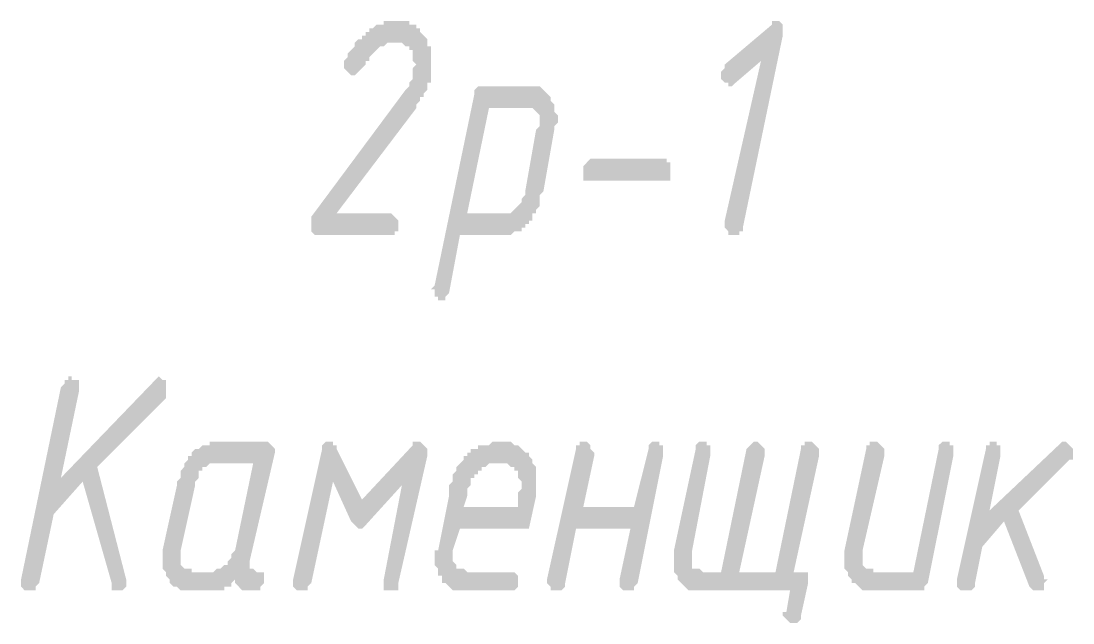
# Model space of a CAD drawing. Header units: millimetres. Extents: x 2279 to 5236, y 896 to 2828.
# Drawn here: x 5090.77 to 5103.05, y 1845.45 to 1852.48 of the extents above; entities that cross this region are included whole.
import ezdxf

# ---------------------------------------------------------------- set-up
doc = ezdxf.new("R2010")
doc.units = ezdxf.units.MM
doc.layers.add('PDF _!!ТОНКАЯ', color=7, linetype='Continuous')

msp = doc.modelspace()

# ---------------------------------------------------------------- hatches: boundary and pattern name
at = {"layer": 'PDF _!!ТОНКАЯ', "transparency": 33554559}
for points in [[(5094.71, 1851.889), (5094.71, 1851.889), (5094.668, 1851.847), (5094.668, 1851.847), (5094.625, 1851.847), (5094.583, 1851.889), (5094.583, 1851.889), (5094.541, 1851.931), (5094.541, 1851.974), (5094.541, 1851.974), (5094.541, 1852.016), (5094.583, 1852.058), (5094.583, 1852.058), (5094.583, 1852.101), (5094.625, 1852.143), (5094.625, 1852.143), (5094.668, 1852.185), (5094.668, 1852.228), (5094.71, 1852.27), (5094.752, 1852.27), (5094.752, 1852.312), (5094.795, 1852.312), (5094.795, 1852.355), (5094.837, 1852.355), (5094.837, 1852.355), (5094.837, 1852.397), (5094.879, 1852.397), (5094.922, 1852.439), (5094.922, 1852.439), (5094.964, 1852.439), (5095.006, 1852.439), (5095.006, 1852.482), (5095.049, 1852.482), (5095.091, 1852.482), (5095.133, 1852.482), (5095.133, 1852.482), (5095.176, 1852.482), (5095.218, 1852.482), (5095.218, 1852.482), (5095.26, 1852.482), (5095.303, 1852.482), (5095.303, 1852.439), (5095.345, 1852.439), (5095.387, 1852.439), (5095.387, 1852.397), (5095.43, 1852.397), (5095.43, 1852.355), (5095.472, 1852.312), (5095.472, 1852.312), (5095.514, 1852.27), (5095.514, 1852.228), (5095.514, 1852.185), (5095.557, 1852.185), (5095.557, 1852.143), (5095.557, 1852.101), (5095.557, 1852.058), (5095.557, 1852.016), (5095.557, 1851.974), (5095.557, 1851.931), (5095.557, 1851.931), (5095.557, 1851.889), (5095.557, 1851.847), (5095.557, 1851.804), (5095.557, 1851.762), (5095.514, 1851.762), (5095.514, 1851.72), (5095.514, 1851.677), (5095.472, 1851.635), (5095.472, 1851.593), (5095.43, 1851.593), (5095.43, 1851.55), (5095.387, 1851.508), (5095.387, 1851.466), (5094.456, 1850.238), (5095.091, 1850.238), (5095.091, 1850.238), (5095.133, 1850.196), (5095.133, 1850.196), (5095.176, 1850.153), (5095.176, 1850.153), (5095.176, 1850.111), (5095.176, 1850.069), (5095.176, 1850.026), (5095.133, 1850.026), (5095.133, 1849.984), (5095.091, 1849.984), (5095.091, 1849.984), (5094.244, 1849.984), (5094.202, 1849.984), (5094.202, 1849.984), (5094.16, 1850.026), (5094.16, 1850.026), (5094.16, 1850.069), (5094.16, 1850.111), (5094.16, 1850.153), (5094.16, 1850.196), (5094.16, 1850.196), (5095.26, 1851.677), (5095.26, 1851.677), (5095.303, 1851.72), (5095.303, 1851.762), (5095.345, 1851.804), (5095.345, 1851.847), (5095.345, 1851.847), (5095.345, 1851.889), (5095.345, 1851.931), (5095.387, 1851.974), (5095.387, 1851.974), (5095.345, 1852.016), (5095.345, 1852.058), (5095.345, 1852.101), (5095.345, 1852.101), (5095.345, 1852.143), (5095.303, 1852.143), (5095.303, 1852.185), (5095.26, 1852.185), (5095.26, 1852.185), (5095.218, 1852.228), (5095.176, 1852.228), (5095.176, 1852.228), (5095.133, 1852.228), (5095.133, 1852.228), (5095.091, 1852.228), (5095.091, 1852.228), (5095.049, 1852.228), (5095.006, 1852.185), (5095.006, 1852.185), (5094.964, 1852.185), (5094.922, 1852.143), (5094.922, 1852.143), (5094.879, 1852.101), (5094.837, 1852.058), (5094.837, 1852.058), (5094.837, 1852.016), (5094.795, 1852.016), (5094.795, 1851.974), (5094.752, 1851.931), (5094.752, 1851.931), (5094.71, 1851.889)], [(5099.409, 1852.016), (5099.113, 1851.762), (5099.07, 1851.72), (5099.07, 1851.72), (5099.028, 1851.72), (5099.028, 1851.762), (5098.986, 1851.762), (5098.986, 1851.762), (5098.943, 1851.804), (5098.943, 1851.847), (5098.943, 1851.889), (5098.943, 1851.889), (5098.986, 1851.931), (5098.986, 1851.974), (5099.536, 1852.439), (5099.536, 1852.482), (5099.578, 1852.482), (5099.578, 1852.482), (5099.621, 1852.482), (5099.621, 1852.482), (5099.663, 1852.439), (5099.663, 1852.439), (5099.663, 1852.397), (5099.663, 1852.355), (5099.663, 1852.312), (5099.663, 1852.312), (5099.197, 1850.069), (5099.197, 1850.026), (5099.155, 1850.026), (5099.155, 1849.984), (5099.113, 1849.984), (5099.113, 1849.984), (5099.07, 1849.984), (5099.028, 1849.984), (5099.028, 1850.026), (5098.986, 1850.069), (5098.986, 1850.069), (5098.986, 1850.111), (5098.986, 1850.153), (5098.986, 1850.153)], [(5098.266, 1850.619), (5097.419, 1850.619), (5097.419, 1850.619), (5097.377, 1850.619), (5097.335, 1850.619), (5097.335, 1850.661), (5097.335, 1850.704), (5097.335, 1850.746), (5097.335, 1850.788), (5097.335, 1850.788), (5097.377, 1850.831), (5097.377, 1850.831), (5097.419, 1850.873), (5097.419, 1850.873), (5098.266, 1850.873), (5098.308, 1850.873), (5098.308, 1850.831), (5098.351, 1850.831), (5098.351, 1850.788), (5098.351, 1850.746), (5098.351, 1850.746), (5098.351, 1850.704), (5098.351, 1850.661), (5098.351, 1850.619), (5098.308, 1850.619), (5098.266, 1850.619), (5098.266, 1850.619)], [(5091.492, 1847.105), (5091.154, 1846.724), (5090.984, 1845.92), (5090.942, 1845.878), (5090.942, 1845.835), (5090.9, 1845.835), (5090.9, 1845.835), (5090.857, 1845.835), (5090.857, 1845.835), (5090.815, 1845.835), (5090.815, 1845.835), (5090.773, 1845.878), (5090.773, 1845.92), (5090.773, 1845.92), (5090.773, 1845.962), (5090.773, 1845.962), (5091.238, 1848.206), (5091.281, 1848.248), (5091.281, 1848.291), (5091.323, 1848.291), (5091.323, 1848.333), (5091.365, 1848.333), (5091.365, 1848.291), (5091.408, 1848.291), (5091.45, 1848.291), (5091.45, 1848.248), (5091.45, 1848.206), (5091.45, 1848.206), (5091.45, 1848.164), (5091.45, 1848.164), (5091.238, 1847.148), (5092.339, 1848.291), (5092.339, 1848.291), (5092.381, 1848.333), (5092.381, 1848.333), (5092.424, 1848.291), (5092.424, 1848.291), (5092.466, 1848.291), (5092.466, 1848.248), (5092.466, 1848.206), (5092.466, 1848.206), (5092.466, 1848.164), (5092.466, 1848.121), (5092.466, 1848.079), (5091.662, 1847.275), (5092, 1845.962), (5092, 1845.92), (5092, 1845.92), (5092, 1845.878), (5092, 1845.878), (5091.958, 1845.835), (5091.958, 1845.835), (5091.916, 1845.835), (5091.916, 1845.835), (5091.873, 1845.835), (5091.831, 1845.835), (5091.831, 1845.835), (5091.831, 1845.878), (5091.831, 1845.92)], [(5095.218, 1847.063), (5094.795, 1846.597), (5094.795, 1846.597), (5094.752, 1846.555), (5094.71, 1846.555), (5094.71, 1846.555), (5094.668, 1846.597), (5094.668, 1846.597), (5094.625, 1846.64), (5094.414, 1847.105), (5094.16, 1845.92), (5094.117, 1845.878), (5094.117, 1845.835), (5094.117, 1845.835), (5094.075, 1845.835), (5094.033, 1845.835), (5094.033, 1845.835), (5093.99, 1845.835), (5093.99, 1845.835), (5093.948, 1845.878), (5093.948, 1845.92), (5093.948, 1845.92), (5093.948, 1845.962), (5093.948, 1845.962), (5094.287, 1847.486), (5094.287, 1847.529), (5094.287, 1847.529), (5094.329, 1847.571), (5094.371, 1847.571), (5094.371, 1847.571), (5094.414, 1847.571), (5094.414, 1847.529), (5094.456, 1847.529), (5094.456, 1847.486), (5094.752, 1846.894), (5095.345, 1847.529), (5095.345, 1847.571), (5095.387, 1847.571), (5095.387, 1847.571), (5095.43, 1847.571), (5095.472, 1847.529), (5095.472, 1847.529), (5095.514, 1847.486), (5095.514, 1847.486), (5095.514, 1847.444), (5095.514, 1847.402), (5095.514, 1847.402), (5095.176, 1845.92), (5095.176, 1845.878), (5095.176, 1845.835), (5095.133, 1845.835), (5095.091, 1845.835), (5095.091, 1845.835), (5095.049, 1845.835), (5095.049, 1845.835), (5095.006, 1845.835), (5095.006, 1845.878), (5095.006, 1845.92), (5095.006, 1845.92), (5095.006, 1845.962), (5095.006, 1845.962)], [(5097.885, 1846.555), (5097.25, 1846.555), (5097.123, 1845.92), (5097.123, 1845.878), (5097.081, 1845.835), (5097.081, 1845.835), (5097.038, 1845.835), (5097.038, 1845.835), (5096.996, 1845.835), (5096.954, 1845.835), (5096.954, 1845.835), (5096.954, 1845.878), (5096.911, 1845.92), (5096.911, 1845.92), (5096.911, 1845.962), (5096.911, 1845.962), (5097.25, 1847.486), (5097.25, 1847.529), (5097.292, 1847.529), (5097.292, 1847.571), (5097.335, 1847.571), (5097.335, 1847.571), (5097.377, 1847.571), (5097.419, 1847.529), (5097.419, 1847.529), (5097.419, 1847.486), (5097.462, 1847.444), (5097.462, 1847.444), (5097.462, 1847.402), (5097.462, 1847.402), (5097.335, 1846.809), (5097.927, 1846.809), (5098.097, 1847.486), (5098.097, 1847.529), (5098.097, 1847.529), (5098.139, 1847.571), (5098.139, 1847.571), (5098.181, 1847.571), (5098.224, 1847.571), (5098.224, 1847.529), (5098.266, 1847.529), (5098.266, 1847.486), (5098.266, 1847.486), (5098.266, 1847.444), (5098.266, 1847.402), (5098.266, 1847.402), (5097.97, 1845.92), (5097.927, 1845.878), (5097.927, 1845.835), (5097.885, 1845.835), (5097.885, 1845.835), (5097.843, 1845.835), (5097.843, 1845.835), (5097.8, 1845.835), (5097.8, 1845.835), (5097.758, 1845.878), (5097.758, 1845.92), (5097.758, 1845.92), (5097.758, 1845.962), (5097.758, 1845.962)], [(5099.748, 1845.835), (5098.689, 1845.835), (5098.647, 1845.835), (5098.647, 1845.835), (5098.605, 1845.835), (5098.562, 1845.835), (5098.562, 1845.835), (5098.52, 1845.878), (5098.52, 1845.878), (5098.478, 1845.92), (5098.478, 1845.92), (5098.435, 1845.962), (5098.435, 1846.005), (5098.435, 1846.005), (5098.393, 1846.047), (5098.393, 1846.089), (5098.393, 1846.132), (5098.393, 1846.174), (5098.393, 1846.216), (5098.393, 1846.216), (5098.393, 1846.259), (5098.393, 1846.301), (5098.393, 1846.301), (5098.647, 1847.486), (5098.647, 1847.529), (5098.647, 1847.529), (5098.689, 1847.571), (5098.732, 1847.571), (5098.732, 1847.571), (5098.774, 1847.571), (5098.774, 1847.529), (5098.816, 1847.529), (5098.816, 1847.486), (5098.816, 1847.444), (5098.816, 1847.444), (5098.816, 1847.402), (5098.816, 1847.402), (5098.605, 1846.301), (5098.605, 1846.259), (5098.605, 1846.259), (5098.605, 1846.216), (5098.605, 1846.174), (5098.605, 1846.174), (5098.605, 1846.132), (5098.605, 1846.089), (5098.647, 1846.089), (5098.689, 1846.089), (5098.689, 1846.089), (5098.732, 1846.047), (5098.732, 1846.047), (5098.943, 1846.047), (5099.24, 1847.486), (5099.282, 1847.529), (5099.282, 1847.529), (5099.324, 1847.571), (5099.324, 1847.571), (5099.367, 1847.571), (5099.367, 1847.571), (5099.409, 1847.529), (5099.409, 1847.529), (5099.451, 1847.486), (5099.451, 1847.444), (5099.451, 1847.444), (5099.451, 1847.402), (5099.451, 1847.402), (5099.155, 1846.047), (5099.578, 1846.047), (5099.875, 1847.486), (5099.875, 1847.529), (5099.917, 1847.529), (5099.917, 1847.571), (5099.959, 1847.571), (5099.959, 1847.571), (5100.002, 1847.571), (5100.044, 1847.529), (5100.044, 1847.529), (5100.086, 1847.486), (5100.086, 1847.444), (5100.086, 1847.444), (5100.086, 1847.402), (5100.086, 1847.402), (5099.79, 1846.047), (5099.875, 1846.047), (5099.917, 1846.047), (5099.959, 1846.047), (5099.959, 1846.047), (5099.959, 1846.005), (5099.959, 1845.962), (5099.959, 1845.92), (5099.875, 1845.539), (5099.875, 1845.497), (5099.832, 1845.454), (5099.832, 1845.454), (5099.79, 1845.454), (5099.79, 1845.454), (5099.748, 1845.454), (5099.748, 1845.454), (5099.705, 1845.497), (5099.705, 1845.497), (5099.663, 1845.539), (5099.663, 1845.581), (5099.705, 1845.581), (5099.705, 1845.581)], [(5101.483, 1847.486), (5101.483, 1847.529), (5101.483, 1847.529), (5101.526, 1847.571), (5101.568, 1847.571), (5101.568, 1847.571), (5101.61, 1847.571), (5101.61, 1847.529), (5101.653, 1847.529), (5101.653, 1847.486), (5101.653, 1847.486), (5101.653, 1847.444), (5101.653, 1847.402), (5101.653, 1847.402), (5101.356, 1845.92), (5101.356, 1845.92), (5101.314, 1845.878), (5101.314, 1845.835), (5101.272, 1845.835), (5101.272, 1845.835), (5101.229, 1845.835), (5101.229, 1845.835), (5100.721, 1845.835), (5100.679, 1845.835), (5100.637, 1845.835), (5100.594, 1845.835), (5100.594, 1845.835), (5100.552, 1845.878), (5100.552, 1845.878), (5100.51, 1845.92), (5100.467, 1845.92), (5100.467, 1845.92), (5100.467, 1845.962), (5100.425, 1846.005), (5100.425, 1846.005), (5100.425, 1846.047), (5100.383, 1846.089), (5100.383, 1846.132), (5100.383, 1846.174), (5100.383, 1846.216), (5100.383, 1846.216), (5100.383, 1846.259), (5100.383, 1846.301), (5100.383, 1846.301), (5100.637, 1847.486), (5100.637, 1847.529), (5100.679, 1847.529), (5100.679, 1847.571), (5100.721, 1847.571), (5100.721, 1847.571), (5100.764, 1847.571), (5100.806, 1847.529), (5100.806, 1847.529), (5100.848, 1847.486), (5100.848, 1847.486), (5100.848, 1847.444), (5100.848, 1847.402), (5100.848, 1847.402), (5100.594, 1846.301), (5100.594, 1846.259), (5100.594, 1846.216), (5100.594, 1846.216), (5100.594, 1846.174), (5100.594, 1846.174), (5100.594, 1846.132), (5100.637, 1846.089), (5100.637, 1846.089), (5100.679, 1846.089), (5100.721, 1846.089), (5100.721, 1846.047), (5100.764, 1846.047), (5101.187, 1846.047)], [(5102.245, 1846.64), (5101.991, 1846.343), (5101.907, 1845.92), (5101.907, 1845.878), (5101.864, 1845.835), (5101.864, 1845.835), (5101.822, 1845.835), (5101.822, 1845.835), (5101.78, 1845.835), (5101.737, 1845.835), (5101.737, 1845.835), (5101.695, 1845.878), (5101.695, 1845.92), (5101.695, 1845.92), (5101.695, 1845.962), (5101.695, 1845.962), (5102.034, 1847.486), (5102.034, 1847.529), (5102.076, 1847.529), (5102.076, 1847.571), (5102.118, 1847.571), (5102.118, 1847.571), (5102.161, 1847.571), (5102.161, 1847.529), (5102.203, 1847.529), (5102.203, 1847.486), (5102.203, 1847.486), (5102.203, 1847.444), (5102.203, 1847.402), (5102.203, 1847.402), (5102.076, 1846.767), (5102.881, 1847.529), (5102.923, 1847.571), (5102.965, 1847.571), (5102.965, 1847.571), (5102.965, 1847.571), (5103.008, 1847.529), (5103.008, 1847.529), (5103.05, 1847.486), (5103.05, 1847.444), (5103.05, 1847.444), (5103.05, 1847.402), (5103.05, 1847.359), (5103.008, 1847.359), (5103.008, 1847.359), (5102.415, 1846.767), (5102.711, 1846.005), (5102.711, 1845.962), (5102.753, 1845.962), (5102.711, 1845.92), (5102.711, 1845.878), (5102.711, 1845.835), (5102.669, 1845.835), (5102.669, 1845.835), (5102.626, 1845.835), (5102.584, 1845.835), (5102.584, 1845.835), (5102.542, 1845.878), (5102.542, 1845.878)]]:
    msp.add_hatch(color=256, dxfattribs=at).paths.add_polyline_path(points)
h = msp.add_hatch(color=256, dxfattribs=at)
h.paths.add_polyline_path([(5096.065, 1851.635), (5096.065, 1851.677), (5096.107, 1851.72), (5096.107, 1851.72), (5096.149, 1851.72), (5096.149, 1851.72), (5096.7, 1851.72), (5096.742, 1851.72), (5096.784, 1851.72), (5096.784, 1851.72), (5096.827, 1851.72), (5096.869, 1851.677), (5096.869, 1851.677), (5096.911, 1851.635), (5096.911, 1851.635), (5096.911, 1851.635), (5096.954, 1851.593), (5096.954, 1851.55), (5096.996, 1851.508), (5096.996, 1851.508), (5096.996, 1851.466), (5096.996, 1851.423), (5097.038, 1851.381), (5097.038, 1851.339), (5097.038, 1851.339), (5097.038, 1851.296), (5096.996, 1851.254), (5096.996, 1851.212), (5096.869, 1850.492), (5096.827, 1850.45), (5096.827, 1850.407), (5096.827, 1850.365), (5096.827, 1850.323), (5096.784, 1850.28), (5096.784, 1850.238), (5096.742, 1850.238), (5096.742, 1850.196), (5096.742, 1850.153), (5096.7, 1850.153), (5096.7, 1850.111), (5096.657, 1850.111), (5096.657, 1850.069), (5096.615, 1850.069), (5096.615, 1850.026), (5096.573, 1850.026), (5096.53, 1850.026), (5096.53, 1850.026), (5096.488, 1849.984), (5096.446, 1849.984), (5096.446, 1849.984), (5096.403, 1849.984), (5096.361, 1849.984), (5096.319, 1849.984), (5095.895, 1849.984), (5095.768, 1849.307), (5095.768, 1849.307), (5095.726, 1849.264), (5095.726, 1849.222), (5095.684, 1849.222), (5095.684, 1849.222), (5095.641, 1849.222), (5095.641, 1849.264), (5095.599, 1849.264), (5095.599, 1849.307), (5095.599, 1849.349), (5095.557, 1849.349), (5095.599, 1849.391), (5095.599, 1849.391)], flags=0)
h.paths.add_polyline_path([(5096.234, 1851.466), (5095.98, 1850.238), (5096.403, 1850.238), (5096.403, 1850.238), (5096.446, 1850.238), (5096.488, 1850.238), (5096.488, 1850.238), (5096.53, 1850.28), (5096.53, 1850.28), (5096.573, 1850.323), (5096.573, 1850.323), (5096.615, 1850.365), (5096.615, 1850.407), (5096.615, 1850.407), (5096.657, 1850.45), (5096.657, 1850.492), (5096.784, 1851.212), (5096.827, 1851.254), (5096.827, 1851.296), (5096.827, 1851.339), (5096.827, 1851.339), (5096.827, 1851.381), (5096.784, 1851.423), (5096.784, 1851.423), (5096.742, 1851.466), (5096.742, 1851.466), (5096.7, 1851.466), (5096.657, 1851.466), (5096.657, 1851.466)], flags=0)
h = msp.add_hatch(color=256, dxfattribs=at)
h.paths.add_polyline_path([(5092.805, 1846.047), (5093.017, 1846.047), (5093.017, 1846.047), (5093.059, 1846.089), (5093.101, 1846.089), (5093.101, 1846.089), (5093.144, 1846.132), (5093.186, 1846.132), (5093.186, 1846.174), (5093.228, 1846.216), (5093.228, 1846.216), (5093.228, 1846.259), (5093.271, 1846.301), (5093.271, 1846.301), (5093.482, 1847.317), (5093.059, 1847.317), (5093.017, 1847.317), (5093.017, 1847.317), (5092.974, 1847.317), (5092.932, 1847.275), (5092.932, 1847.275), (5092.89, 1847.275), (5092.89, 1847.232), (5092.847, 1847.232), (5092.847, 1847.19), (5092.847, 1847.148), (5092.805, 1847.105), (5092.805, 1847.063), (5092.805, 1847.063), (5092.636, 1846.301), (5092.636, 1846.259), (5092.636, 1846.216), (5092.636, 1846.216), (5092.636, 1846.174), (5092.636, 1846.174), (5092.636, 1846.132), (5092.678, 1846.089), (5092.678, 1846.089), (5092.72, 1846.089), (5092.763, 1846.089), (5092.763, 1846.047), (5092.805, 1846.047)], flags=0)
h.paths.add_polyline_path([(5092.763, 1845.835), (5092.72, 1845.835), (5092.678, 1845.835), (5092.636, 1845.835), (5092.636, 1845.835), (5092.593, 1845.878), (5092.593, 1845.878), (5092.551, 1845.878), (5092.509, 1845.92), (5092.509, 1845.92), (5092.509, 1845.962), (5092.466, 1846.005), (5092.466, 1846.005), (5092.466, 1846.047), (5092.424, 1846.089), (5092.424, 1846.132), (5092.424, 1846.174), (5092.424, 1846.216), (5092.424, 1846.216), (5092.424, 1846.259), (5092.424, 1846.301), (5092.424, 1846.301), (5092.593, 1847.063), (5092.593, 1847.105), (5092.636, 1847.148), (5092.636, 1847.19), (5092.636, 1847.232), (5092.678, 1847.275), (5092.678, 1847.317), (5092.678, 1847.317), (5092.72, 1847.359), (5092.72, 1847.402), (5092.763, 1847.402), (5092.763, 1847.444), (5092.763, 1847.444), (5092.763, 1847.444), (5092.805, 1847.486), (5092.805, 1847.486), (5092.847, 1847.486), (5092.89, 1847.529), (5092.89, 1847.529), (5092.932, 1847.529), (5092.974, 1847.529), (5092.974, 1847.571), (5093.017, 1847.571), (5093.059, 1847.571), (5093.101, 1847.571), (5093.101, 1847.571), (5093.652, 1847.571), (5093.652, 1847.571), (5093.694, 1847.529), (5093.694, 1847.529), (5093.736, 1847.486), (5093.736, 1847.444), (5093.736, 1847.444), (5093.44, 1846.174), (5093.44, 1846.174), (5093.44, 1846.174), (5093.44, 1846.132), (5093.44, 1846.089), (5093.482, 1846.089), (5093.525, 1846.047), (5093.525, 1846.047), (5093.567, 1846.047), (5093.567, 1846.047), (5093.609, 1846.047), (5093.609, 1846.005), (5093.609, 1845.962), (5093.609, 1845.92), (5093.609, 1845.92), (5093.567, 1845.878), (5093.567, 1845.835), (5093.525, 1845.835), (5093.525, 1845.835), (5093.482, 1845.835), (5093.482, 1845.835), (5093.44, 1845.835), (5093.398, 1845.835), (5093.355, 1845.835), (5093.355, 1845.835), (5093.313, 1845.878), (5093.313, 1845.878), (5093.271, 1845.92), (5093.271, 1845.92), (5093.271, 1845.962), (5093.228, 1845.92), (5093.228, 1845.92), (5093.228, 1845.878), (5093.186, 1845.878), (5093.144, 1845.878), (5093.144, 1845.835), (5093.101, 1845.835), (5093.059, 1845.835), (5093.059, 1845.835), (5093.017, 1845.835), (5092.974, 1845.835), (5092.932, 1845.835)], flags=0)
h = msp.add_hatch(color=256, dxfattribs=at)
h.paths.add_polyline_path([(5096.573, 1846.936), (5096.573, 1846.978), (5096.615, 1847.021), (5096.615, 1847.063), (5096.615, 1847.063), (5096.615, 1847.105), (5096.573, 1847.148), (5096.573, 1847.19), (5096.573, 1847.19), (5096.573, 1847.232), (5096.53, 1847.232), (5096.53, 1847.275), (5096.488, 1847.275), (5096.488, 1847.275), (5096.446, 1847.317), (5096.403, 1847.317), (5096.361, 1847.317), (5096.361, 1847.317), (5096.319, 1847.317), (5096.276, 1847.317), (5096.276, 1847.317), (5096.234, 1847.317), (5096.192, 1847.275), (5096.192, 1847.275), (5096.149, 1847.275), (5096.149, 1847.232), (5096.107, 1847.232), (5096.107, 1847.19), (5096.065, 1847.19), (5096.065, 1847.148), (5096.022, 1847.148), (5096.022, 1847.105), (5096.022, 1847.063), (5095.98, 1847.021), (5095.98, 1847.021), (5095.98, 1846.978), (5095.98, 1846.936), (5095.938, 1846.809), (5096.573, 1846.809)], flags=0)
h.paths.add_polyline_path([(5096.784, 1846.936), (5096.7, 1846.555), (5095.895, 1846.555), (5095.811, 1846.301), (5095.811, 1846.259), (5095.811, 1846.216), (5095.811, 1846.216), (5095.811, 1846.174), (5095.811, 1846.174), (5095.853, 1846.132), (5095.853, 1846.089), (5095.895, 1846.089), (5095.895, 1846.089), (5095.938, 1846.089), (5095.98, 1846.047), (5095.98, 1846.047), (5096.488, 1846.047), (5096.488, 1846.047), (5096.53, 1846.047), (5096.53, 1846.047), (5096.573, 1846.005), (5096.573, 1845.962), (5096.573, 1845.92), (5096.573, 1845.92), (5096.573, 1845.878), (5096.53, 1845.835), (5096.53, 1845.835), (5096.488, 1845.835), (5096.488, 1845.835), (5095.938, 1845.835), (5095.895, 1845.835), (5095.853, 1845.835), (5095.853, 1845.835), (5095.811, 1845.835), (5095.768, 1845.878), (5095.768, 1845.878), (5095.726, 1845.92), (5095.726, 1845.92), (5095.684, 1845.92), (5095.684, 1845.962), (5095.684, 1846.005), (5095.641, 1846.005), (5095.641, 1846.047), (5095.641, 1846.089), (5095.599, 1846.132), (5095.599, 1846.174), (5095.599, 1846.216), (5095.599, 1846.216), (5095.599, 1846.259), (5095.599, 1846.301), (5095.641, 1846.301), (5095.768, 1846.936), (5095.768, 1846.978), (5095.768, 1847.021), (5095.768, 1847.063), (5095.811, 1847.105), (5095.811, 1847.148), (5095.811, 1847.19), (5095.853, 1847.232), (5095.853, 1847.232), (5095.853, 1847.275), (5095.895, 1847.317), (5095.895, 1847.317), (5095.938, 1847.359), (5095.938, 1847.402), (5095.98, 1847.402), (5095.98, 1847.402), (5095.98, 1847.444), (5096.022, 1847.444), (5096.022, 1847.486), (5096.065, 1847.486), (5096.107, 1847.486), (5096.107, 1847.529), (5096.149, 1847.529), (5096.192, 1847.529), (5096.192, 1847.529), (5096.234, 1847.529), (5096.276, 1847.571), (5096.319, 1847.571), (5096.319, 1847.571), (5096.361, 1847.571), (5096.403, 1847.571), (5096.446, 1847.571), (5096.488, 1847.571), (5096.488, 1847.571), (5096.53, 1847.529), (5096.573, 1847.529), (5096.573, 1847.529), (5096.615, 1847.486), (5096.615, 1847.486), (5096.657, 1847.444), (5096.7, 1847.444), (5096.7, 1847.444), (5096.7, 1847.402), (5096.742, 1847.359), (5096.742, 1847.317), (5096.742, 1847.317), (5096.784, 1847.275), (5096.784, 1847.232), (5096.784, 1847.19), (5096.784, 1847.148), (5096.784, 1847.105), (5096.784, 1847.105), (5096.784, 1847.063), (5096.784, 1847.021), (5096.784, 1846.978), (5096.784, 1846.978), (5096.784, 1846.936)], flags=0)

doc.saveas('drawing.dxf')
